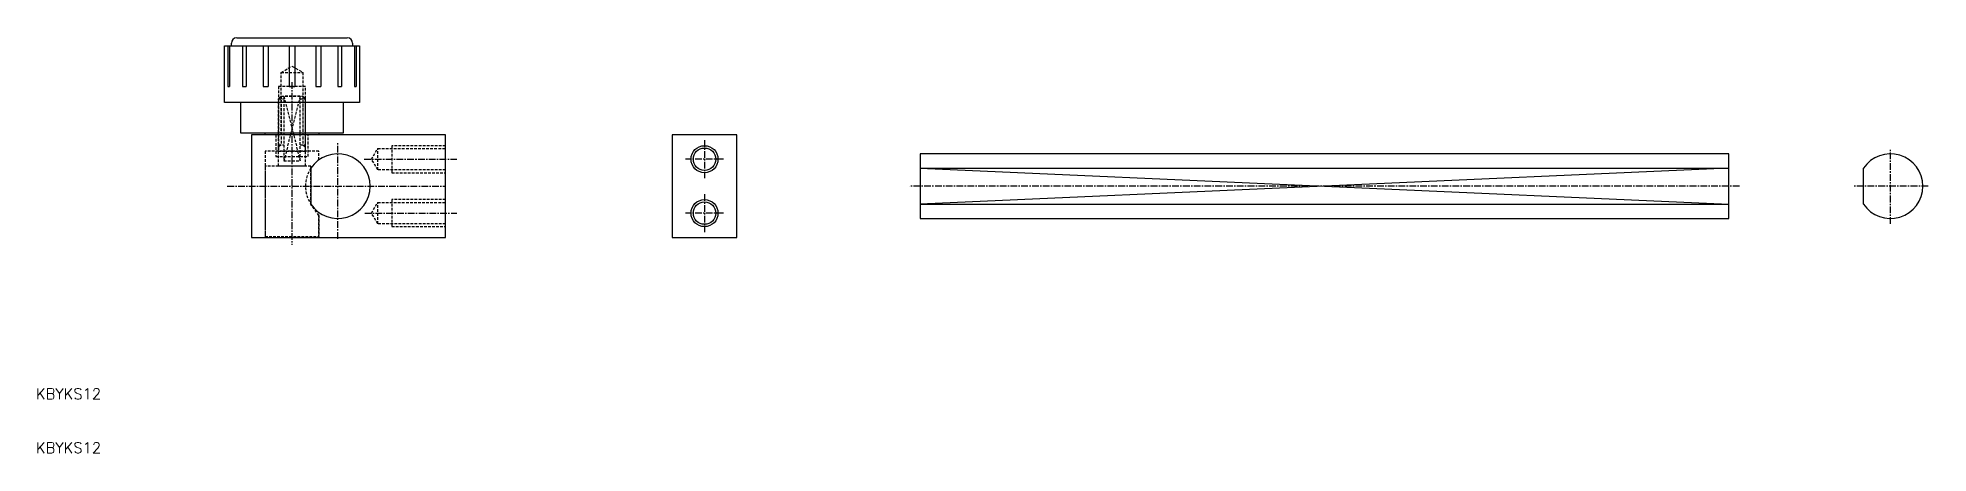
# Model space of a CAD drawing. Extents: x 10 to 361, y 10 to 87.
import ezdxf

# ---------------------------------------------------------------- set-up
doc = ezdxf.new("R2010")
doc.units = 0
doc.linetypes.add('CENTER', pattern=[2, 1.25, -0.25, 0.25, -0.25])
doc.linetypes.add('DASHED', pattern=[0.75, 0.5, -0.25])
doc.layers.get('0').update_dxf_attribs({"linetype": 'CONTINUOUS'})
doc.layers.add('CENTER', color=1, linetype='CENTER')
doc.styles.get("Standard").update_dxf_attribs({"font": 'txt.shx', "bigfont": 'bigfont.shx'})

msp = doc.modelspace()

# ---------------------------------------------------------------- linework, layer by layer
at = {"color": 7, "linetype": 'CONTINUOUS'}
for p, q in [((45, 75), (45, 85.5)), ((45, 85.5), (46.25, 85.5)), ((45.59, 85.5), (45.59, 78)), ((45.93, 85.5), (45.93, 78)), ((46.25, 85.5), (46.25, 86)), ((46.25, 85.5), (68.75, 85.5)), ((47.25, 87), (67.75, 87)), ((48.31, 85.5), (48.31, 78)), ((49.02, 85.5), (49.02, 78)), ((52.16, 85.5), (52.16, 78)), ((53.08, 85.5), (53.08, 78)), ((57, 85.5), (57, 78)), ((58, 85.5), (58, 78)), ((61.92, 85.5), (61.92, 78)), ((62.84, 85.5), (62.84, 78)), ((65.98, 85.5), (65.98, 78)), ((66.69, 85.5), (66.69, 78)), ((68.75, 86), (68.75, 85.5)), ((68.75, 85.5), (70, 85.5)), ((69.07, 85.5), (69.07, 78)), ((69.41, 85.5), (69.41, 78)), ((70, 85.5), (70, 75)), ((45.59, 78), (45.93, 78)), ((48.31, 78), (49.02, 78)), ((52.16, 78), (53.08, 78)), ((57, 78), (58, 78)), ((61.92, 78), (62.84, 78)), ((65.98, 78), (66.69, 78)), ((69.07, 78), (69.41, 78)), ((48, 75), (45, 75)), ((67, 75), (48, 75)), ((48, 69.3), (48, 75)), ((70, 75), (67, 75)), ((67, 75), (67, 69.3)), ((52.5, 69.3), (48, 69.3)), ((52.5, 69), (52.5, 69.3)), ((62.5, 69.3), (52.5, 69.3)), ((62.5, 69.3), (62.5, 69)), ((67, 69.3), (62.5, 69.3)), ((140.03, 69), (128.03, 69)), ((128.03, 69), (128.03, 50)), ((140.03, 50), (140.03, 69)), ((324.04, 65.5), (174.04, 65.5)), ((174.04, 65.5), (174.04, 53.5)), ((324.04, 53.5), (324.04, 65.5)), ((61, 62.82), (61, 56.18)), ((174.04, 62.82), (324.04, 62.82)), ((349.04, 56.18), (349.04, 62.82)), ((174.04, 56.18), (324.04, 56.18)), ((174.04, 53.5), (324.04, 53.5)), ((128.03, 50), (140.03, 50))]:
    msp.add_line(p, q, dxfattribs=at)
at = {"color": 3, "linetype": 'DASHED'}
for p, q in [((55.5, 80.6), (57.5, 81.75)), ((57.5, 81.75), (59.5, 80.6)), ((55, 78), (55, 69)), ((60, 78), (55, 78)), ((55.5, 69), (55.5, 80.6)), ((55.5, 80.6), (59.5, 80.6)), ((59.5, 80.6), (59.5, 69)), ((60, 69), (60, 78)), ((55, 75.69), (55.49, 76.18)), ((55, 75.69), (55.49, 76.18)), ((55, 75.69), (56.13, 75.69)), ((55, 67.18), (55, 75.69)), ((55, 75.69), (56, 75.69)), ((55, 67.18), (55, 75.69)), ((55.49, 76.18), (59.51, 76.18)), ((55.49, 76.18), (55.49, 67.18)), ((55.49, 76.18), (59.51, 76.18)), ((55.49, 76.18), (55.49, 67.18)), ((59, 76.18), (56, 64.18)), ((56, 76.18), (59, 64.18)), ((59, 76.18), (56, 76.18)), ((56, 76.18), (56, 64.18)), ((58.87, 75.69), (60, 75.69)), ((59, 64.18), (59, 76.18)), ((59, 75.69), (60, 75.69)), ((60, 75.69), (59.51, 76.18)), ((59.51, 76.18), (59.51, 67.18)), ((60, 75.69), (59.51, 76.18)), ((59.51, 76.18), (59.51, 67.18)), ((60, 67.18), (60, 75.69)), ((60, 67.18), (60, 75.69)), ((55, 66.69), (55, 67.18)), ((55.49, 67.18), (55, 66.69)), ((55, 66.69), (55, 67.18)), ((55.49, 67.18), (55, 66.69)), ((55, 67.18), (56, 67.18)), ((55, 63.18), (55, 66.69)), ((55, 63.18), (55, 66.69)), ((59, 67.18), (60, 67.18)), ((59, 67.18), (60, 67.18)), ((59.51, 67.18), (60, 66.69)), ((59.51, 67.18), (60, 66.69)), ((60, 66.69), (60, 67.18)), ((60, 66.69), (60, 67.18)), ((60, 63.18), (60, 66.69)), ((60, 63.18), (60, 66.69)), ((76, 67), (76, 62)), ((86, 67), (76, 67)), ((62.5, 66), (52.5, 66)), ((52.5, 66), (52.5, 50)), ((52.5, 63.18), (52.5, 50.18)), ((61, 63.18), (52.5, 63.18)), ((60, 63.18), (55, 63.18)), ((60, 63.18), (55, 63.18)), ((56, 64.18), (59, 64.18)), ((61, 56.18), (61, 63.18)), ((62.5, 64.37), (62.5, 66)), ((72.25, 64.5), (73.4, 66.5)), ((73.4, 62.5), (72.25, 64.5)), ((73.4, 62.5), (73.4, 66.5)), ((73.4, 66.5), (86, 66.5)), ((86, 62.5), (73.4, 62.5)), ((76, 62), (86, 62)), ((62.5, 54.04), (61, 56.18)), ((72.25, 54.5), (73.4, 56.5)), ((73.4, 52.5), (73.4, 56.5)), ((73.4, 56.5), (86, 56.5)), ((76, 57), (76, 52)), ((86, 57), (76, 57)), ((62.5, 50), (62.5, 54.63)), ((62.5, 54.04), (62.5, 50.18)), ((73.4, 52.5), (72.25, 54.5)), ((52.5, 50.18), (62.5, 50.18)), ((86, 52.5), (73.4, 52.5)), ((76, 52), (86, 52))]:
    msp.add_line(p, q, dxfattribs=at)
at = {"color": 7, "linetype": 'CONTINUOUS'}
msp.add_lwpolyline([(50, 50), (86, 50), (86, 69), (50, 69)], close=True, dxfattribs=at)
at = {"color": 3, "linetype": 'DASHED'}
for points in [[(54.5, 65), (60.5, 65), (60.5, 69), (54.5, 69)], [(55, 66), (60, 66), (60, 69), (55, 69)]]:
    msp.add_lwpolyline(points, close=True, dxfattribs=at)
at = {"color": 3, "linetype": 'CONTINUOUS'}
for points in [[(324.04, 62.82), (174.04, 56.18)], [(174.04, 62.82), (324.04, 56.18)]]:
    msp.add_lwpolyline(points, dxfattribs=at)
for centre in [(134.03, 64.5), (134.03, 54.5)]:
    msp.add_circle(centre, 2.5, dxfattribs=at)
at = {"color": 7, "linetype": 'CONTINUOUS'}
for centre in [(134.03, 64.5), (134.03, 54.5)]:
    msp.add_circle(centre, 2.07, dxfattribs=at)
for centre, radius, start, end in [((47.25, 86), 1, 90, 180), ((67.75, 86), 1, 0, 90), ((66, 59.5), 6, 213.5573, 146.4427), ((354.04, 59.5), 6, 213.5573, 146.4427)]:
    msp.add_arc(centre, radius, start, end, dxfattribs=at)
at = {"color": 3, "linetype": 'DASHED'}
msp.add_arc((66, 59.5), 6, 146.4427, 213.5573, dxfattribs=at)
at = {"layer": 'CENTER', "color": 1, "linetype": 'CENTER'}
for p, q in [((57.5, 78.8), (57.5, 48.6)), ((66, 49.75), (66, 67.75)), ((66, 49.75), (66, 67.75)), ((134.03, 68), (134.03, 61)), ((70.88, 64.5), (88.06, 64.5)), ((137.53, 64.5), (130.53, 64.5)), ((354.04, 52.5), (354.04, 66.5)), ((45.5, 59.5), (86, 59.5)), ((134.03, 58), (134.03, 51)), ((326.04, 59.5), (172.04, 59.5)), ((361.04, 59.5), (347.04, 59.5)), ((71, 54.5), (88.06, 54.5)), ((137.53, 54.5), (130.53, 54.5))]:
    msp.add_line(p, q, dxfattribs=at)

# ---------------------------------------------------------------- texts
at = {"color": 7, "linetype": 'CONTINUOUS'}
for p in [(10, 20), (10, 10)]:
    msp.add_text('KBYKS12', height=2, dxfattribs=at).set_placement(p)

doc.saveas('drawing.dxf')
